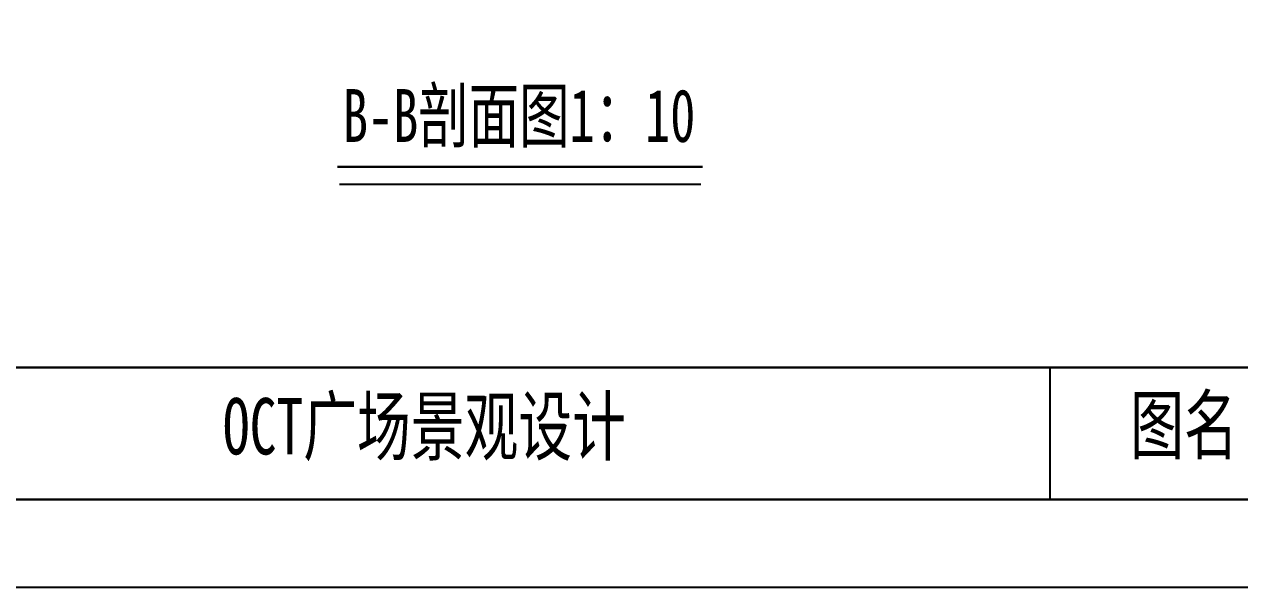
# Model space of a CAD drawing. Extents: x -5183 to -983, y 75 to 2992.
# Drawn here: x -4424 to -3042, y 75 to 714 of the extents above; entities that cross this region are included whole.
import ezdxf

# ---------------------------------------------------------------- set-up
doc = ezdxf.new("R2010")
doc.units = 0
doc.header["$MEASUREMENT"] = 0
doc.layers.add('TEXT', color=41, linetype='CONTINUOUS')
doc.layers.add('TK', color=1, linetype='CONTINUOUS')
doc.styles.add('STYLE1', font='simsun.ttf', dxfattribs={"width": 0.7})

msp = doc.modelspace()

# ---------------------------------------------------------------- linework, layer by layer
at = {"layer": 'TEXT', "linetype": 'CONTINUOUS'}
msp.add_line((-4065.4, 532.6), (-3655, 532.6), dxfattribs=at)
at = {"layer": 'TEXT', "linetype": 'CONTINUOUS', "const_width": 2.5}
msp.add_lwpolyline([(-4067.9, 552.5), (-3652.8, 552.5)], dxfattribs=at)
at = {"layer": 'TK', "linetype": 'CONTINUOUS'}
for p, q in [((-3257.7, 174.6), (-3257.7, 324.6)), ((-1082.7, 174.6), (-4932.7, 174.6)), ((-982.7, 74.6), (-5182.7, 74.6))]:
    msp.add_line(p, q, dxfattribs=at)
at = {"layer": 'TK', "linetype": 'CONTINUOUS', "const_width": 2.5}
for points in [[(-4932.7, 2924.6), (-4932.7, 174.6), (-1082.7, 174.6), (-1082.7, 2924.6), (-4932.7, 2924.6)], [(-4932.7, 324.6), (-1082.7, 324.6)]]:
    msp.add_lwpolyline(points, dxfattribs=at)

# ---------------------------------------------------------------- texts
at = {"layer": 'TEXT', "linetype": 'CONTINUOUS', "style": 'STYLE1', "width": 0.7}
msp.add_text('B-B剖面图1：10', height=60, dxfattribs=at).set_placement((-4061.7, 580.7))
at = {"layer": 'TK', "linetype": 'CONTINUOUS', "style": 'STYLE1', "width": 0.7}
for s, p in [('OCT广场景观设计', (-4198.2, 225.9)), ('图名', (-3166.8, 227.2))]:
    msp.add_text(s, height=64, dxfattribs=at).set_placement(p)

doc.saveas('drawing.dxf')
